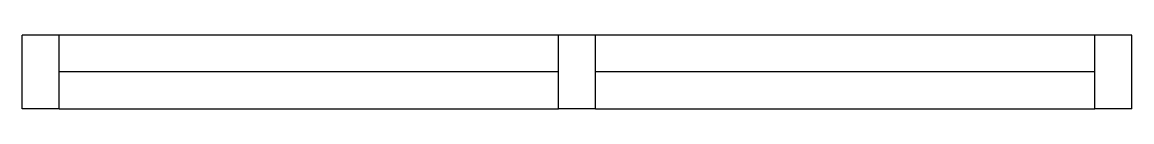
# Model space of a CAD drawing. Header units: inches. Extents: x 18878 to 19047, y 7270 to 7281.
import ezdxf

# ---------------------------------------------------------------- set-up
doc = ezdxf.new("R2010")
doc.units = ezdxf.units.IN
doc.header["$MEASUREMENT"] = 0
doc.layers.add('freecads.com', color=7, linetype='Continuous')

msp = doc.modelspace()

# ---------------------------------------------------------------- linework, layer by layer
at = {"layer": 'freecads.com'}
for p, q in [((18878.14, 7270.03), (18878.14, 7281.28)), ((18883.76, 7281.28), (18878.14, 7281.28)), ((18959.7, 7281.28), (18883.76, 7281.28)), ((18883.76, 7270.03), (18883.76, 7281.28)), ((18959.7, 7270.03), (18959.7, 7281.28)), ((18965.33, 7281.28), (18959.7, 7281.28)), ((19041.26, 7281.28), (18965.33, 7281.28)), ((18965.33, 7270.03), (18965.33, 7281.28)), ((19041.26, 7270.03), (19041.26, 7281.28)), ((19046.89, 7281.28), (19041.26, 7281.28)), ((19046.89, 7270.03), (19046.89, 7281.28)), ((18959.7, 7275.66), (18883.76, 7275.66)), ((19041.26, 7275.66), (18965.33, 7275.66)), ((18883.76, 7270.03), (18878.14, 7270.03)), ((18883.76, 7270.03), (18959.7, 7270.03)), ((18965.33, 7270.03), (18959.7, 7270.03)), ((18965.33, 7270.03), (19041.26, 7270.03)), ((19046.89, 7270.03), (19041.26, 7270.03))]:
    msp.add_line(p, q, dxfattribs=at)

doc.saveas('drawing.dxf')
